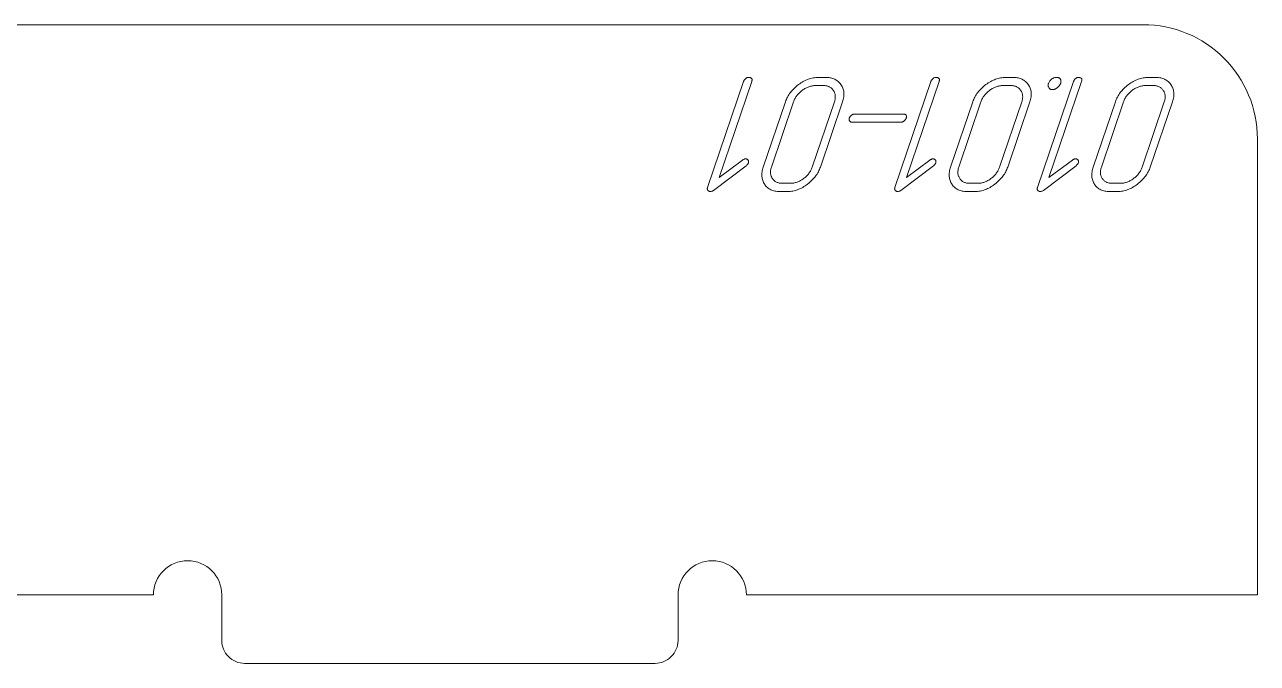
# Model space of a CAD drawing. Header units: millimetres. Extents: x 10 to 1486, y -701 to -10.
# Drawn here: x 916.3 to 1024.4, y -652.9 to -596.9 of the extents above; entities that cross this region are included whole.
import ezdxf

# ---------------------------------------------------------------- set-up
doc = ezdxf.new("R2010")
doc.units = ezdxf.units.MM
doc.layers.add('cut', color=7, linetype='Continuous', lineweight=0)
doc.layers.add('mark', color=7, linetype='Continuous', lineweight=0)

msp = doc.modelspace()

# ---------------------------------------------------------------- linework, layer by layer
at = {"layer": 'cut'}
msp.add_lwpolyline([(880.515494, -646.853216), (927.615387, -646.853216, -1), (933.615387, -646.853216), (933.615387, -650.853208, 0.4142135624), (935.615383, -652.853204), (971.615311, -652.853204, 0.4142135624), (973.615307, -650.853208), (973.615307, -646.853216, -1), (979.615307, -646.853216), (1024.415206, -646.853216), (1024.415206, -606.853296, 0.4142135624), (1014.415226, -596.853316), (880.515494, -596.853316)], format="xyb", dxfattribs=at)
at = {"layer": 'mark'}
for points in [[(979.365854, -601.833998), (976.206708, -611.129738), (976.19784, -611.158689), (976.191281, -611.186574), (976.187033, -611.213391), (976.185094, -611.23914), (976.185466, -611.263823), (976.188148, -611.287438), (976.193139, -611.309986), (976.200441, -611.331467), (976.210053, -611.351881), (976.221975, -611.371227), (976.236142, -611.389472), (976.25171, -611.406159), (976.268418, -611.421149), (976.286268, -611.434442), (976.305258, -611.446038), (976.325389, -611.455937), (976.346661, -611.464139), (976.369073, -611.470644), (976.392626, -611.475453), (976.41732, -611.478564), (976.469843, -611.47968), (976.522898, -611.473801), (976.575333, -611.460867), (976.627148, -611.440879), (976.678342, -611.413836), (976.728917, -611.379738), (979.595095, -609.230188), (979.635367, -609.185634), (979.670917, -609.145109), (979.701745, -609.108611), (979.727851, -609.076142), (979.749234, -609.047702), (979.765895, -609.02329), (979.777833, -609.002906), (979.785049, -608.98655), (979.795927, -608.94961), (979.803001, -608.914013), (979.806272, -608.879758), (979.805739, -608.846846), (979.801403, -608.815277), (979.793263, -608.785051), (979.78132, -608.756168), (979.765574, -608.728627), (979.746685, -608.703437), (979.725315, -608.681605), (979.701464, -608.663133), (979.675131, -608.648019), (979.646316, -608.636263), (979.61502, -608.627867), (979.581242, -608.622829), (979.544983, -608.621149), (979.510933, -608.622823), (979.476638, -608.627846), (979.442099, -608.636216), (979.407316, -608.647935), (979.372289, -608.663002), (979.337018, -608.681417), (979.301502, -608.70318), (979.265742, -608.728292), (977.215189, -610.264003), (980.08025, -601.833775), (980.09381, -601.788882), (980.102962, -601.747119), (980.107705, -601.708484), (980.10804, -601.672977), (980.103966, -601.640599), (980.095484, -601.611349), (980.082594, -601.585228), (980.065294, -601.562235), (980.02759, -601.542146), (979.992771, -601.524735), (979.960836, -601.510003), (979.931785, -601.497949), (979.905618, -601.488574), (979.882336, -601.481878), (979.861938, -601.47786), (979.844424, -601.476521), (979.805576, -601.477862), (979.767604, -601.481885), (979.730507, -601.48859), (979.694285, -601.497977), (979.658939, -601.510046), (979.624468, -601.524798), (979.590873, -601.542231), (979.558153, -601.562346), (979.525827, -601.58849), (979.495869, -601.616866), (979.468279, -601.647475), (979.443058, -601.680315), (979.420205, -601.715387), (979.39972, -601.752692), (979.381603, -601.792229)], [(983.037052, -603.621159), (981.095092, -609.335434), (981.059998, -609.445994), (981.030583, -609.554462), (981.006845, -609.660838), (980.988786, -609.76512), (980.976405, -609.86731), (980.969701, -609.967408), (980.968676, -610.065413), (980.973328, -610.161325), (980.983659, -610.255144), (980.999668, -610.346871), (981.021354, -610.436506), (981.048719, -610.524047), (981.081761, -610.609496), (981.120482, -610.692853), (981.164881, -610.774117), (981.214957, -610.853288), (981.269651, -610.928971), (981.327902, -610.999772), (981.389709, -611.06569), (981.455073, -611.126725), (981.523993, -611.182877), (981.59647, -611.234146), (981.672503, -611.280533), (981.752094, -611.322037), (981.83524, -611.358658), (981.921944, -611.390396), (982.012203, -611.417251), (982.10602, -611.439224), (982.203393, -611.456314), (982.304323, -611.468521), (982.408809, -611.475845), (982.516852, -611.478286), (983.231136, -611.478286), (983.343401, -611.475775), (983.455197, -611.468242), (983.566523, -611.455686), (983.677379, -611.438108), (983.787766, -611.415508), (983.897683, -611.387885), (984.007131, -611.35524), (984.116109, -611.317572), (984.224618, -611.274883), (984.332657, -611.227171), (984.440227, -611.174437), (984.547327, -611.11668), (984.653958, -611.053901), (984.760119, -610.9861), (984.86581, -610.913276), (984.971032, -610.835431), (985.073877, -610.754237), (985.172435, -610.671368), (985.266707, -610.586826), (985.356694, -610.50061), (985.442394, -610.412719), (985.523808, -610.323155), (985.600937, -610.231916), (985.673779, -610.139003), (985.742336, -610.044417), (985.806606, -609.948156), (985.866591, -609.850221), (985.92229, -609.750611), (985.973702, -609.649328), (986.020829, -609.546371), (986.06367, -609.441739), (986.102224, -609.335434), (988.044185, -603.621159), (988.07946, -603.509748), (988.108834, -603.400512), (988.132307, -603.293454), (988.14988, -603.188571), (988.161552, -603.085865), (988.167323, -602.985335), (988.167193, -602.886981), (988.161163, -602.790804), (988.149231, -602.696803), (988.131399, -602.604978), (988.107667, -602.51533), (988.078033, -602.427858), (988.042499, -602.342563), (988.001063, -602.259443), (987.953728, -602.1785), (987.900491, -602.099734), (987.842851, -602.024483), (987.782305, -601.954087), (987.718854, -601.888546), (987.652497, -601.827859), (987.583234, -601.772028), (987.511066, -601.721052), (987.435991, -601.67493), (987.358011, -601.633663), (987.277126, -601.597252), (987.193335, -601.565695), (987.106638, -601.538993), (987.017035, -601.517146), (986.924526, -601.500154), (986.829112, -601.488016), (986.730793, -601.480734), (986.629567, -601.478306), (985.915283, -601.478306), (985.803869, -601.480776), (985.692841, -601.488184), (985.5822, -601.50053), (985.471945, -601.517815), (985.362076, -601.540039), (985.252594, -601.567201), (985.143498, -601.599302), (985.034788, -601.636342), (984.926464, -601.67832), (984.818527, -601.725237), (984.710976, -601.777092), (984.603811, -601.833886), (984.497032, -601.895619), (984.39064, -601.96229), (984.284634, -602.0339), (984.179014, -602.110448), (984.075716, -602.190428), (983.976674, -602.272334), (983.881889, -602.356165), (983.791361, -602.441921), (983.70509, -602.529602), (983.623075, -602.619208), (983.545318, -602.71074), (983.471817, -602.804197), (983.402572, -602.899579), (983.337585, -602.996886), (983.276854, -603.096119), (983.22038, -603.197276), (983.168163, -603.300359), (983.120203, -603.405367), (983.076499, -603.512301)], [(995.794392, -601.833998), (992.635247, -611.129738), (992.626378, -611.158689), (992.61982, -611.186574), (992.615571, -611.213391), (992.613633, -611.23914), (992.614005, -611.263823), (992.616686, -611.287438), (992.621678, -611.309986), (992.62898, -611.331467), (992.638592, -611.351881), (992.650513, -611.371227), (992.66468, -611.389472), (992.680248, -611.406159), (992.696957, -611.421149), (992.714806, -611.434442), (992.733796, -611.446038), (992.753927, -611.455937), (992.775199, -611.464139), (992.797612, -611.470644), (992.821165, -611.475453), (992.845859, -611.478564), (992.898382, -611.47968), (992.951437, -611.473801), (993.003871, -611.460867), (993.055686, -611.440879), (993.106881, -611.413836), (993.157456, -611.379738), (996.023633, -609.230188), (996.063906, -609.185634), (996.099456, -609.145109), (996.130284, -609.108611), (996.15639, -609.076142), (996.177773, -609.047702), (996.194434, -609.02329), (996.206372, -609.002906), (996.213588, -608.98655), (996.224465, -608.94961), (996.231539, -608.914013), (996.23481, -608.879758), (996.234277, -608.846846), (996.229941, -608.815277), (996.221802, -608.785051), (996.209859, -608.756168), (996.194113, -608.728627), (996.175224, -608.703437), (996.153854, -608.681605), (996.130002, -608.663133), (996.103669, -608.648019), (996.074855, -608.636263), (996.043558, -608.627867), (996.009781, -608.622829), (995.973522, -608.621149), (995.939471, -608.622823), (995.905176, -608.627846), (995.870638, -608.636216), (995.835855, -608.647935), (995.800828, -608.663002), (995.765556, -608.681417), (995.730041, -608.70318), (995.694281, -608.728292), (993.643727, -610.264003), (996.508788, -601.833775), (996.522349, -601.788882), (996.5315, -601.747119), (996.536244, -601.708484), (996.536578, -601.672977), (996.532505, -601.640599), (996.524023, -601.611349), (996.511132, -601.585228), (996.493833, -601.562235), (996.456129, -601.542146), (996.421309, -601.524735), (996.389374, -601.510003), (996.360323, -601.497949), (996.334157, -601.488574), (996.310874, -601.481878), (996.290476, -601.47786), (996.272963, -601.476521), (996.234115, -601.477862), (996.196142, -601.481885), (996.159045, -601.48859), (996.122824, -601.497977), (996.087477, -601.510046), (996.053007, -601.524798), (996.019411, -601.542231), (995.986691, -601.562346), (995.954365, -601.58849), (995.924408, -601.616866), (995.896818, -601.647475), (995.871597, -601.680315), (995.848743, -601.715387), (995.828258, -601.752692), (995.810141, -601.792229)], [(999.46559, -603.621159), (997.52363, -609.335434), (997.488537, -609.445994), (997.459121, -609.554462), (997.435384, -609.660838), (997.417324, -609.76512), (997.404943, -609.86731), (997.39824, -609.967408), (997.397214, -610.065413), (997.401867, -610.161325), (997.412198, -610.255144), (997.428206, -610.346871), (997.449893, -610.436506), (997.477257, -610.524047), (997.5103, -610.609496), (997.549021, -610.692853), (997.593419, -610.774117), (997.643496, -610.853288), (997.69819, -610.928971), (997.75644, -610.999772), (997.818247, -611.06569), (997.883611, -611.126725), (997.952532, -611.182877), (998.025008, -611.234146), (998.101042, -611.280533), (998.180632, -611.322037), (998.263779, -611.358658), (998.350482, -611.390396), (998.440742, -611.417251), (998.534559, -611.439224), (998.631932, -611.456314), (998.732861, -611.468521), (998.837348, -611.475845), (998.945391, -611.478286), (999.659675, -611.478286), (999.77194, -611.475775), (999.883735, -611.468242), (999.995061, -611.455686), (1000.105918, -611.438108), (1000.216305, -611.415508), (1000.326222, -611.387885), (1000.43567, -611.35524), (1000.544648, -611.317572), (1000.653157, -611.274883), (1000.761196, -611.227171), (1000.868766, -611.174437), (1000.975866, -611.11668), (1001.082496, -611.053901), (1001.188657, -610.9861), (1001.294349, -610.913276), (1001.399571, -610.835431), (1001.502415, -610.754237), (1001.600974, -610.671368), (1001.695246, -610.586826), (1001.785232, -610.50061), (1001.870933, -610.412719), (1001.952347, -610.323155), (1002.029475, -610.231916), (1002.102318, -610.139003), (1002.170874, -610.044417), (1002.235145, -609.948156), (1002.29513, -609.850221), (1002.350828, -609.750611), (1002.402241, -609.649328), (1002.449367, -609.546371), (1002.492208, -609.441739), (1002.530763, -609.335434), (1004.472723, -603.621159), (1004.507998, -603.509748), (1004.537372, -603.400512), (1004.560846, -603.293454), (1004.578419, -603.188571), (1004.59009, -603.085865), (1004.595861, -602.985335), (1004.595732, -602.886981), (1004.589701, -602.790804), (1004.57777, -602.696803), (1004.559938, -602.604978), (1004.536205, -602.51533), (1004.506572, -602.427858), (1004.471037, -602.342563), (1004.429602, -602.259443), (1004.382266, -602.1785), (1004.329029, -602.099734), (1004.271389, -602.024483), (1004.210844, -601.954087), (1004.147392, -601.888546), (1004.081035, -601.827859), (1004.011773, -601.772028), (1003.939604, -601.721052), (1003.86453, -601.67493), (1003.78655, -601.633663), (1003.705664, -601.597252), (1003.621873, -601.565695), (1003.535176, -601.538993), (1003.445573, -601.517146), (1003.353065, -601.500154), (1003.257651, -601.488016), (1003.159331, -601.480734), (1003.058106, -601.478306), (1002.343821, -601.478306), (1002.232408, -601.480776), (1002.12138, -601.488184), (1002.010739, -601.50053), (1001.900484, -601.517815), (1001.790615, -601.540039), (1001.681133, -601.567201), (1001.572036, -601.599302), (1001.463326, -601.636342), (1001.355003, -601.67832), (1001.247065, -601.725237), (1001.139514, -601.777092), (1001.032349, -601.833886), (1000.925571, -601.895619), (1000.819178, -601.96229), (1000.713172, -602.0339), (1000.607552, -602.110448), (1000.504254, -602.190428), (1000.405213, -602.272334), (1000.310428, -602.356165), (1000.2199, -602.441921), (1000.133629, -602.529602), (1000.051614, -602.619208), (999.973856, -602.71074), (999.900355, -602.804197), (999.831111, -602.899579), (999.766123, -602.996886), (999.705393, -603.096119), (999.648919, -603.197276), (999.596702, -603.300359), (999.548741, -603.405367), (999.505037, -603.512301)], [(1008.294367, -601.833998), (1005.135222, -611.129738), (1005.126353, -611.158689), (1005.119795, -611.186574), (1005.115546, -611.213391), (1005.113608, -611.23914), (1005.11398, -611.263823), (1005.116661, -611.287438), (1005.121653, -611.309986), (1005.128955, -611.331467), (1005.138567, -611.351881), (1005.150488, -611.371227), (1005.164655, -611.389472), (1005.180223, -611.406159), (1005.196932, -611.421149), (1005.214781, -611.434442), (1005.233771, -611.446038), (1005.253902, -611.455937), (1005.275174, -611.464139), (1005.297587, -611.470644), (1005.32114, -611.475453), (1005.345834, -611.478564), (1005.398357, -611.47968), (1005.451412, -611.473801), (1005.503846, -611.460867), (1005.555661, -611.440879), (1005.606856, -611.413836), (1005.657431, -611.379738), (1008.523608, -609.230188), (1008.563881, -609.185634), (1008.599431, -609.145109), (1008.630259, -609.108611), (1008.656365, -609.076142), (1008.677748, -609.047702), (1008.694409, -609.02329), (1008.706347, -609.002906), (1008.713563, -608.98655), (1008.72444, -608.94961), (1008.731514, -608.914013), (1008.734785, -608.879758), (1008.734252, -608.846846), (1008.729916, -608.815277), (1008.721777, -608.785051), (1008.709834, -608.756168), (1008.694088, -608.728627), (1008.675199, -608.703437), (1008.653829, -608.681605), (1008.629977, -608.663133), (1008.603644, -608.648019), (1008.57483, -608.636263), (1008.543533, -608.627867), (1008.509756, -608.622829), (1008.473497, -608.621149), (1008.439446, -608.622823), (1008.405151, -608.627846), (1008.370613, -608.636216), (1008.33583, -608.647935), (1008.300803, -608.663002), (1008.265531, -608.681417), (1008.230016, -608.70318), (1008.194256, -608.728292), (1006.143702, -610.264003), (1009.008763, -601.833775), (1009.022324, -601.788882), (1009.031475, -601.747119), (1009.036219, -601.708484), (1009.036553, -601.672977), (1009.03248, -601.640599), (1009.023998, -601.611349), (1009.011107, -601.585228), (1008.993808, -601.562235), (1008.956104, -601.542146), (1008.921284, -601.524735), (1008.889349, -601.510003), (1008.860298, -601.497949), (1008.834132, -601.488574), (1008.810849, -601.481878), (1008.790451, -601.47786), (1008.772938, -601.476521), (1008.73409, -601.477862), (1008.696117, -601.481885), (1008.65902, -601.48859), (1008.622799, -601.497977), (1008.587452, -601.510046), (1008.552982, -601.524798), (1008.519386, -601.542231), (1008.486666, -601.562346), (1008.45434, -601.58849), (1008.424383, -601.616866), (1008.396793, -601.647475), (1008.371572, -601.680315), (1008.348718, -601.715387), (1008.328233, -601.752692), (1008.310116, -601.792229)], [(1006.443925, -602.549733), (1006.492967, -602.547912), (1006.540987, -602.542451), (1006.587986, -602.533348), (1006.633962, -602.520603), (1006.678916, -602.504218), (1006.722847, -602.484192), (1006.765757, -602.460524), (1006.807645, -602.433215), (1006.84851, -602.402265), (1006.888354, -602.367674), (1006.927071, -602.329728), (1006.963307, -602.292144), (1006.996645, -602.256067), (1007.027086, -602.221497), (1007.054629, -602.188433), (1007.079275, -602.156877), (1007.101023, -602.126826), (1007.119873, -602.098283), (1007.135826, -602.071246), (1007.148881, -602.045716), (1007.159039, -602.021693), (1007.161125, -602.015922), (1007.164016, -602.007334), (1007.170262, -601.987401), (1007.180678, -601.948102), (1007.188329, -601.909556), (1007.193213, -601.871763), (1007.195331, -601.834723), (1007.194683, -601.798437), (1007.191269, -601.762904), (1007.185089, -601.728125), (1007.176142, -601.694098), (1007.164429, -601.660826), (1007.14995, -601.628306), (1007.134633, -601.605784), (1007.117385, -601.585093), (1007.098207, -601.566234), (1007.077098, -601.549205), (1007.054059, -601.534007), (1007.029089, -601.52064), (1007.002189, -601.509105), (1006.973358, -601.4994), (1006.942597, -601.491527), (1006.909905, -601.485484), (1006.875283, -601.481273), (1006.83873, -601.478892), (1006.800077, -601.478348), (1006.760408, -601.479813), (1006.721466, -601.483371), (1006.683252, -601.489021), (1006.645765, -601.496763), (1006.609006, -601.506599), (1006.572974, -601.518527), (1006.53767, -601.532547), (1006.503094, -601.548661), (1006.469244, -601.566867), (1006.436123, -601.587165), (1006.403729, -601.609556), (1006.372062, -601.63404), (1006.341194, -601.66047), (1006.283974, -601.714774), (1006.233201, -601.770124), (1006.188875, -601.82652), (1006.150996, -601.883963), (1006.119563, -601.942452), (1006.094578, -602.001987), (1006.084595, -602.032053), (1006.076741, -602.061899), (1006.071071, -602.091484), (1006.067583, -602.120807), (1006.066277, -602.149868), (1006.067155, -602.178668), (1006.070214, -602.207206), (1006.075456, -602.235483), (1006.082881, -602.263498), (1006.092488, -602.291251), (1006.104278, -602.318743), (1006.118251, -602.345974), (1006.152356, -602.399064), (1006.171303, -602.423129), (1006.191223, -602.445101), (1006.212116, -602.464981), (1006.233982, -602.482769), (1006.25682, -602.498463), (1006.280631, -602.512066), (1006.305415, -602.523575), (1006.331171, -602.532992), (1006.3579, -602.540316), (1006.385602, -602.545548), (1006.414277, -602.548687)], [(1011.965565, -603.621159), (1010.023605, -609.335434), (1009.988512, -609.445994), (1009.959096, -609.554462), (1009.935359, -609.660838), (1009.917299, -609.76512), (1009.904918, -609.86731), (1009.898215, -609.967408), (1009.897189, -610.065413), (1009.901842, -610.161325), (1009.912173, -610.255144), (1009.928181, -610.346871), (1009.949868, -610.436506), (1009.977232, -610.524047), (1010.010275, -610.609496), (1010.048996, -610.692853), (1010.093394, -610.774117), (1010.143471, -610.853288), (1010.198165, -610.928971), (1010.256415, -610.999772), (1010.318222, -611.06569), (1010.383586, -611.126725), (1010.452507, -611.182877), (1010.524983, -611.234146), (1010.601017, -611.280533), (1010.680607, -611.322037), (1010.763754, -611.358658), (1010.850457, -611.390396), (1010.940717, -611.417251), (1011.034534, -611.439224), (1011.131907, -611.456314), (1011.232836, -611.468521), (1011.337323, -611.475845), (1011.445366, -611.478286), (1012.15965, -611.478286), (1012.271915, -611.475775), (1012.38371, -611.468242), (1012.495036, -611.455686), (1012.605893, -611.438108), (1012.71628, -611.415508), (1012.826197, -611.387885), (1012.935645, -611.35524), (1013.044623, -611.317572), (1013.153132, -611.274883), (1013.261171, -611.227171), (1013.368741, -611.174437), (1013.475841, -611.11668), (1013.582471, -611.053901), (1013.688632, -610.9861), (1013.794324, -610.913276), (1013.899546, -610.835431), (1014.00239, -610.754237), (1014.100949, -610.671368), (1014.195221, -610.586826), (1014.285207, -610.50061), (1014.370908, -610.412719), (1014.452322, -610.323155), (1014.52945, -610.231916), (1014.602293, -610.139003), (1014.670849, -610.044417), (1014.73512, -609.948156), (1014.795105, -609.850221), (1014.850803, -609.750611), (1014.902216, -609.649328), (1014.949342, -609.546371), (1014.992183, -609.441739), (1015.030738, -609.335434), (1016.972698, -603.621159), (1017.007973, -603.509748), (1017.037347, -603.400512), (1017.060821, -603.293454), (1017.078394, -603.188571), (1017.090065, -603.085865), (1017.095836, -602.985335), (1017.095707, -602.886981), (1017.089676, -602.790804), (1017.077745, -602.696803), (1017.059913, -602.604978), (1017.03618, -602.51533), (1017.006547, -602.427858), (1016.971012, -602.342563), (1016.929577, -602.259443), (1016.882241, -602.1785), (1016.829004, -602.099734), (1016.771364, -602.024483), (1016.710819, -601.954087), (1016.647367, -601.888546), (1016.58101, -601.827859), (1016.511748, -601.772028), (1016.439579, -601.721052), (1016.364505, -601.67493), (1016.286525, -601.633663), (1016.205639, -601.597252), (1016.121848, -601.565695), (1016.035151, -601.538993), (1015.945548, -601.517146), (1015.85304, -601.500154), (1015.757626, -601.488016), (1015.659306, -601.480734), (1015.558081, -601.478306), (1014.843796, -601.478306), (1014.732383, -601.480776), (1014.621355, -601.488184), (1014.510714, -601.50053), (1014.400459, -601.517815), (1014.29059, -601.540039), (1014.181108, -601.567201), (1014.072011, -601.599302), (1013.963301, -601.636342), (1013.854978, -601.67832), (1013.74704, -601.725237), (1013.639489, -601.777092), (1013.532324, -601.833886), (1013.425546, -601.895619), (1013.319153, -601.96229), (1013.213147, -602.0339), (1013.107527, -602.110448), (1013.004229, -602.190428), (1012.905188, -602.272334), (1012.810403, -602.356165), (1012.719875, -602.441921), (1012.633604, -602.529602), (1012.551589, -602.619208), (1012.473831, -602.71074), (1012.40033, -602.804197), (1012.331086, -602.899579), (1012.266098, -602.996886), (1012.205368, -603.096119), (1012.148894, -603.197276), (1012.096677, -603.300359), (1012.048716, -603.405367), (1012.005012, -603.512301)], [(983.751336, -603.621159), (981.809376, -609.335434), (981.786352, -609.408006), (981.767058, -609.479295), (981.751492, -609.5493), (981.739656, -609.618022), (981.73155, -609.685461), (981.727172, -609.751616), (981.726524, -609.816487), (981.729605, -609.880075), (981.736415, -609.94238), (981.746954, -610.003401), (981.761223, -610.063139), (981.779221, -610.121593), (981.800948, -610.178763), (981.826405, -610.234651), (981.85559, -610.289254), (981.888505, -610.342574), (981.924514, -610.393607), (981.96298, -610.441347), (982.003904, -610.485794), (982.047287, -610.526949), (982.093127, -610.564812), (982.141426, -610.599382), (982.192182, -610.63066), (982.245396, -610.658645), (982.301068, -610.683338), (982.359199, -610.704739), (982.419787, -610.722847), (982.482833, -610.737663), (982.548337, -610.749186), (982.616299, -610.757417), (982.686719, -610.762356), (982.759597, -610.764002), (983.473881, -610.764002), (983.54786, -610.76237), (983.62158, -610.757473), (983.695043, -610.749312), (983.768248, -610.737886), (983.841196, -610.723196), (983.913886, -610.705241), (983.986318, -610.684022), (984.058493, -610.659538), (984.13041, -610.63179), (984.202069, -610.600777), (984.27347, -610.5665), (984.344614, -610.528958), (984.415501, -610.488152), (984.486129, -610.444081), (984.5565, -610.396746), (984.626613, -610.346146), (984.695198, -610.29323), (984.760982, -610.238947), (984.823966, -610.183297), (984.88415, -610.12628), (984.941534, -610.067896), (984.996117, -610.008144), (985.0479, -609.947026), (985.096883, -609.88454), (985.143066, -609.820687), (985.186449, -609.755466), (985.227031, -609.688879), (985.264813, -609.620924), (985.299795, -609.551602), (985.331977, -609.480913), (985.361359, -609.408857), (985.38794, -609.335434), (987.3299, -603.621159), (987.35259, -603.549438), (987.371495, -603.478916), (987.386616, -603.409594), (987.397953, -603.341472), (987.405506, -603.27455), (987.409274, -603.208828), (987.409258, -603.144305), (987.405458, -603.080982), (987.397874, -603.018859), (987.386506, -602.957935), (987.371354, -602.898212), (987.352417, -602.839688), (987.329696, -602.782364), (987.303192, -602.726239), (987.272902, -602.671315), (987.238829, -602.61759), (987.201784, -602.566125), (987.162577, -602.517981), (987.12121, -602.473157), (987.077683, -602.431653), (987.031995, -602.393469), (986.984146, -602.358606), (986.934136, -602.327063), (986.881966, -602.298841), (986.827635, -602.273938), (986.771144, -602.252356), (986.712492, -602.234095), (986.651679, -602.219153), (986.588706, -602.207532), (986.523572, -602.199231), (986.456277, -602.194251), (986.386822, -602.192591), (985.672538, -602.192591), (985.600262, -602.194181), (985.528076, -602.198952), (985.455982, -602.206904), (985.383978, -602.218037), (985.312065, -602.232351), (985.240242, -602.249845), (985.16851, -602.27052), (985.096869, -602.294376), (985.025319, -602.321413), (984.953859, -602.351631), (984.88249, -602.385029), (984.811211, -602.421608), (984.740024, -602.461368), (984.668926, -602.504309), (984.59792, -602.55043), (984.527004, -602.599733), (984.457533, -602.651435), (984.390861, -602.704755), (984.326988, -602.759693), (984.265914, -602.81625), (984.207639, -602.874425), (984.152162, -602.934219), (984.099485, -602.99563), (984.049606, -603.05866), (984.002526, -603.123309), (983.958245, -603.189575), (983.916763, -603.25746), (983.87808, -603.326963), (983.842196, -603.398085), (983.80911, -603.470825), (983.778824, -603.545183)], [(1000.179875, -603.621159), (998.237914, -609.335434), (998.214891, -609.408006), (998.195596, -609.479295), (998.180031, -609.5493), (998.168195, -609.618022), (998.160088, -609.685461), (998.155711, -609.751616), (998.155062, -609.816487), (998.158143, -609.880075), (998.164954, -609.94238), (998.175493, -610.003401), (998.189762, -610.063139), (998.20776, -610.121593), (998.229487, -610.178763), (998.254943, -610.234651), (998.284129, -610.289254), (998.317044, -610.342574), (998.353052, -610.393607), (998.391519, -610.441347), (998.432443, -610.485794), (998.475825, -610.526949), (998.521666, -610.564812), (998.569964, -610.599382), (998.62072, -610.63066), (998.673935, -610.658645), (998.729607, -610.683338), (998.787737, -610.704739), (998.848325, -610.722847), (998.911371, -610.737663), (998.976876, -610.749186), (999.044838, -610.757417), (999.115258, -610.762356), (999.188136, -610.764002), (999.90242, -610.764002), (999.976398, -610.76237), (1000.050119, -610.757473), (1000.123582, -610.749312), (1000.196787, -610.737886), (1000.269734, -610.723196), (1000.342424, -610.705241), (1000.414857, -610.684022), (1000.487031, -610.659538), (1000.558948, -610.63179), (1000.630607, -610.600777), (1000.702009, -610.5665), (1000.773153, -610.528958), (1000.844039, -610.488152), (1000.914668, -610.444081), (1000.985039, -610.396746), (1001.055152, -610.346146), (1001.123736, -610.29323), (1001.189521, -610.238947), (1001.252505, -610.183297), (1001.312689, -610.12628), (1001.370072, -610.067896), (1001.424656, -610.008144), (1001.476439, -609.947026), (1001.525422, -609.88454), (1001.571605, -609.820687), (1001.614987, -609.755466), (1001.65557, -609.688879), (1001.693352, -609.620924), (1001.728334, -609.551602), (1001.760516, -609.480913), (1001.789897, -609.408857), (1001.816479, -609.335434), (1003.758439, -603.621159), (1003.781128, -603.549438), (1003.800034, -603.478916), (1003.815155, -603.409594), (1003.826491, -603.341472), (1003.834044, -603.27455), (1003.837813, -603.208828), (1003.837797, -603.144305), (1003.833997, -603.080982), (1003.826413, -603.018859), (1003.815045, -602.957935), (1003.799892, -602.898212), (1003.780956, -602.839688), (1003.758235, -602.782364), (1003.73173, -602.726239), (1003.701441, -602.671315), (1003.667368, -602.61759), (1003.630322, -602.566125), (1003.591116, -602.517981), (1003.549749, -602.473157), (1003.506221, -602.431653), (1003.460533, -602.393469), (1003.412684, -602.358606), (1003.362675, -602.327063), (1003.310505, -602.298841), (1003.256174, -602.273938), (1003.199683, -602.252356), (1003.141031, -602.234095), (1003.080218, -602.219153), (1003.017244, -602.207532), (1002.95211, -602.199231), (1002.884816, -602.194251), (1002.815361, -602.192591), (1002.101076, -602.192591), (1002.0288, -602.194181), (1001.956615, -602.198952), (1001.88452, -602.206904), (1001.812517, -602.218037), (1001.740603, -602.232351), (1001.668781, -602.249845), (1001.597049, -602.27052), (1001.525408, -602.294376), (1001.453857, -602.321413), (1001.382397, -602.351631), (1001.311028, -602.385029), (1001.23975, -602.421608), (1001.168562, -602.461368), (1001.097465, -602.504309), (1001.026459, -602.55043), (1000.955543, -602.599733), (1000.886072, -602.651435), (1000.8194, -602.704755), (1000.755527, -602.759693), (1000.694453, -602.81625), (1000.636177, -602.874425), (1000.580701, -602.934219), (1000.528023, -602.99563), (1000.478144, -603.05866), (1000.431065, -603.123309), (1000.386784, -603.189575), (1000.345302, -603.25746), (1000.306619, -603.326963), (1000.270734, -603.398085), (1000.237649, -603.470825), (1000.207362, -603.545183)], [(1012.67985, -603.621159), (1010.737889, -609.335434), (1010.714866, -609.408006), (1010.695571, -609.479295), (1010.680006, -609.5493), (1010.66817, -609.618022), (1010.660063, -609.685461), (1010.655686, -609.751616), (1010.655037, -609.816487), (1010.658118, -609.880075), (1010.664929, -609.94238), (1010.675468, -610.003401), (1010.689737, -610.063139), (1010.707735, -610.121593), (1010.729462, -610.178763), (1010.754918, -610.234651), (1010.784104, -610.289254), (1010.817019, -610.342574), (1010.853027, -610.393607), (1010.891494, -610.441347), (1010.932418, -610.485794), (1010.9758, -610.526949), (1011.021641, -610.564812), (1011.069939, -610.599382), (1011.120695, -610.63066), (1011.17391, -610.658645), (1011.229582, -610.683338), (1011.287712, -610.704739), (1011.3483, -610.722847), (1011.411346, -610.737663), (1011.476851, -610.749186), (1011.544813, -610.757417), (1011.615233, -610.762356), (1011.688111, -610.764002), (1012.402395, -610.764002), (1012.476373, -610.76237), (1012.550094, -610.757473), (1012.623557, -610.749312), (1012.696762, -610.737886), (1012.769709, -610.723196), (1012.842399, -610.705241), (1012.914832, -610.684022), (1012.987006, -610.659538), (1013.058923, -610.63179), (1013.130582, -610.600777), (1013.201984, -610.5665), (1013.273128, -610.528958), (1013.344014, -610.488152), (1013.414643, -610.444081), (1013.485014, -610.396746), (1013.555127, -610.346146), (1013.623711, -610.29323), (1013.689496, -610.238947), (1013.75248, -610.183297), (1013.812664, -610.12628), (1013.870047, -610.067896), (1013.924631, -610.008144), (1013.976414, -609.947026), (1014.025397, -609.88454), (1014.07158, -609.820687), (1014.114962, -609.755466), (1014.155545, -609.688879), (1014.193327, -609.620924), (1014.228309, -609.551602), (1014.260491, -609.480913), (1014.289872, -609.408857), (1014.316454, -609.335434), (1016.258414, -603.621159), (1016.281103, -603.549438), (1016.300009, -603.478916), (1016.31513, -603.409594), (1016.326466, -603.341472), (1016.334019, -603.27455), (1016.337788, -603.208828), (1016.337772, -603.144305), (1016.333972, -603.080982), (1016.326388, -603.018859), (1016.31502, -602.957935), (1016.299867, -602.898212), (1016.280931, -602.839688), (1016.25821, -602.782364), (1016.231705, -602.726239), (1016.201416, -602.671315), (1016.167343, -602.61759), (1016.130297, -602.566125), (1016.091091, -602.517981), (1016.049724, -602.473157), (1016.006196, -602.431653), (1015.960508, -602.393469), (1015.912659, -602.358606), (1015.86265, -602.327063), (1015.81048, -602.298841), (1015.756149, -602.273938), (1015.699658, -602.252356), (1015.641006, -602.234095), (1015.580193, -602.219153), (1015.517219, -602.207532), (1015.452085, -602.199231), (1015.384791, -602.194251), (1015.315336, -602.192591), (1014.601051, -602.192591), (1014.528775, -602.194181), (1014.45659, -602.198952), (1014.384495, -602.206904), (1014.312492, -602.218037), (1014.240578, -602.232351), (1014.168756, -602.249845), (1014.097024, -602.27052), (1014.025383, -602.294376), (1013.953832, -602.321413), (1013.882372, -602.351631), (1013.811003, -602.385029), (1013.739725, -602.421608), (1013.668537, -602.461368), (1013.59744, -602.504309), (1013.526434, -602.55043), (1013.455518, -602.599733), (1013.386047, -602.651435), (1013.319375, -602.704755), (1013.255502, -602.759693), (1013.194428, -602.81625), (1013.136152, -602.874425), (1013.080676, -602.934219), (1013.027998, -602.99563), (1012.978119, -603.05866), (1012.93104, -603.123309), (1012.886759, -603.189575), (1012.845277, -603.25746), (1012.806594, -603.326963), (1012.770709, -603.398085), (1012.737624, -603.470825), (1012.707337, -603.545183)], [(993.394286, -604.692586), (989.10858, -604.692586), (989.066344, -604.694371), (989.025349, -604.699729), (988.985596, -604.708657), (988.947085, -604.721157), (988.909815, -604.737229), (988.873787, -604.756871), (988.839001, -604.780086), (988.805456, -604.806871), (988.773908, -604.835666), (988.745111, -604.864907), (988.719067, -604.894594), (988.695774, -604.924728), (988.675233, -604.955308), (988.657444, -604.986335), (988.642407, -605.017808), (988.630121, -605.049728), (988.621046, -605.081647), (988.615696, -605.113121), (988.614071, -605.144147), (988.61617, -605.174728), (988.621995, -605.204862), (988.631544, -605.234549), (988.644818, -605.26379), (988.661817, -605.292585), (988.681509, -605.31937), (988.702861, -605.342584), (988.725873, -605.362227), (988.750545, -605.378299), (988.776878, -605.390799), (988.80487, -605.399727), (988.834522, -605.405084), (988.865835, -605.40687), (993.151541, -605.40687), (993.184654, -605.405646), (993.217031, -605.401973), (993.248672, -605.395852), (993.279576, -605.387283), (993.309743, -605.376265), (993.339173, -605.362799), (993.367867, -605.346885), (993.395824, -605.328522), (993.423044, -605.307711), (993.449528, -605.284451), (993.499221, -605.233712), (993.521301, -605.209552), (993.541447, -605.18646), (993.55966, -605.164435), (993.57594, -605.143478), (993.590286, -605.123587), (993.602699, -605.104764), (993.613178, -605.087008), (993.621724, -605.070319), (993.628337, -605.054698), (993.629688, -605.050959), (993.631603, -605.045271), (993.635779, -605.031982), (993.647975, -604.980085), (993.65296, -604.930197), (993.650732, -604.882318), (993.641293, -604.836447), (993.624642, -604.792586), (993.60659, -604.769148), (993.585468, -604.748836), (993.561278, -604.731648), (993.534018, -604.717586), (993.503688, -604.706648), (993.47029, -604.698836), (993.433822, -604.694148)]]:
    msp.add_lwpolyline(points, close=True, dxfattribs=at)

doc.saveas('drawing.dxf')
